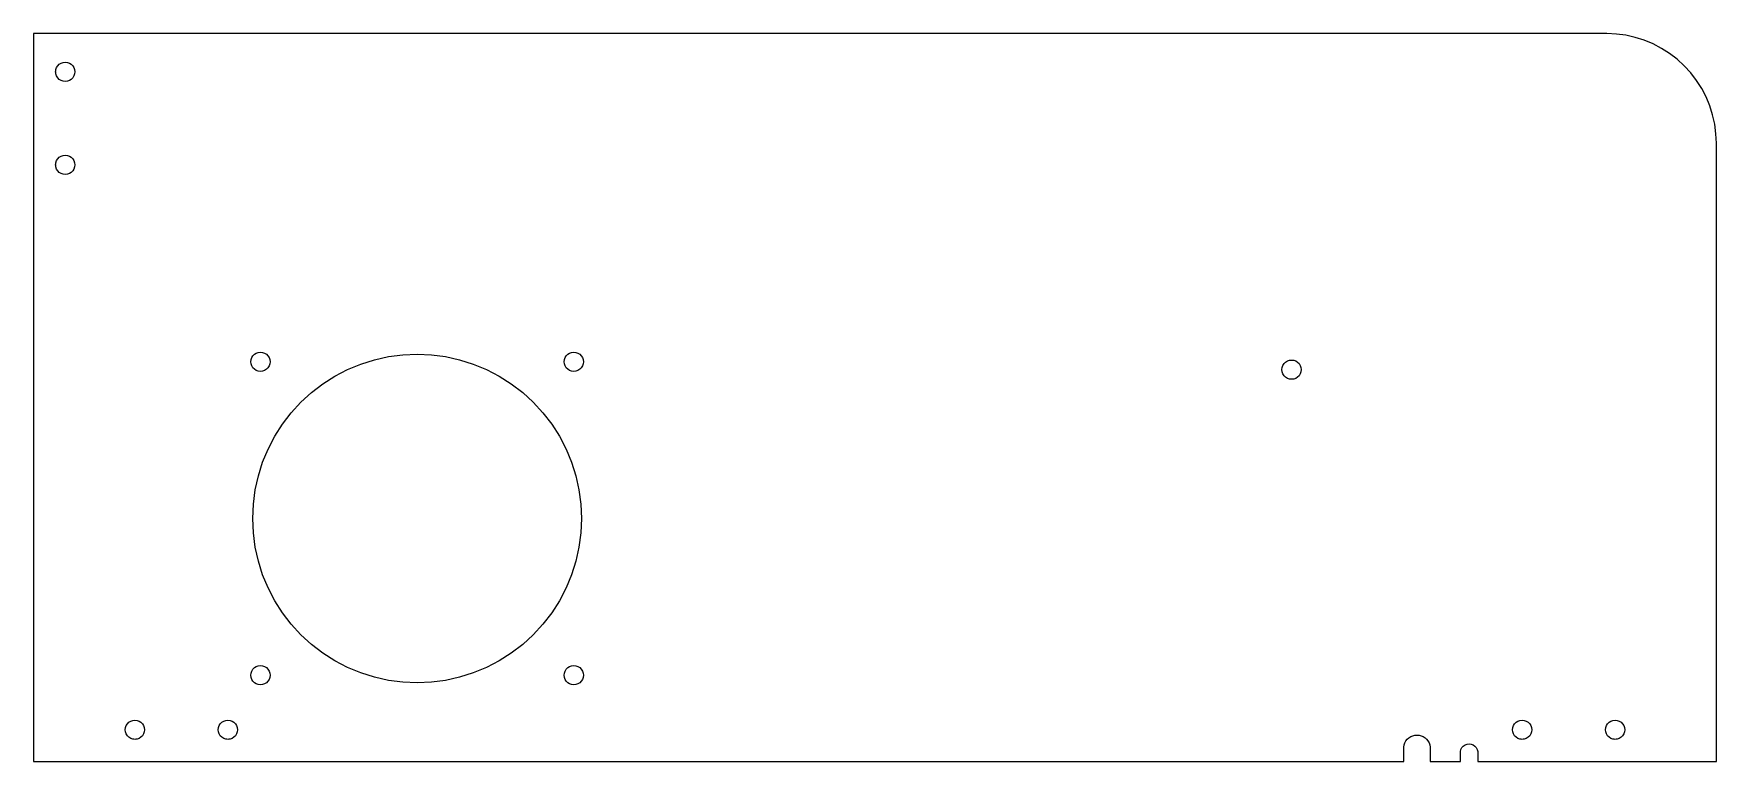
# Model space of a CAD drawing. Header units: metres. Extents: x 0 to 384, y 0 to 166.
import ezdxf

# ---------------------------------------------------------------- set-up
doc = ezdxf.new("R2010")
doc.units = ezdxf.units.M

msp = doc.modelspace()

# ---------------------------------------------------------------- linework, layer by layer
for p, q in [((359, 166), (0, 166)), ((0, 166), (0, 0)), ((361.179, 165.905), (359, 166)), ((363.341, 165.62), (361.179, 165.905)), ((365.47, 165.148), (363.341, 165.62)), ((367.551, 164.492), (365.47, 165.148)), ((369.565, 163.658), (367.551, 164.492)), ((371.5, 162.651), (369.565, 163.658)), ((373.339, 161.479), (371.5, 162.651)), ((375.07, 160.151), (373.339, 161.479)), ((5, 157.3), (5.02675, 157.537)), ((5.02675, 157.537), (5.05516, 157.79)), ((5.05516, 157.79), (5.21787, 158.255)), ((5.21787, 158.255), (5.47997, 158.672)), ((5.47997, 158.672), (5.82832, 159.02)), ((5.82832, 159.02), (6.24546, 159.282)), ((6.24546, 159.282), (6.71045, 159.445)), ((6.71045, 159.445), (7.2, 159.5)), ((7.2, 159.5), (7.68955, 159.445)), ((7.68955, 159.445), (8.15454, 159.282)), ((8.15454, 159.282), (8.57168, 159.02)), ((8.57168, 159.02), (8.92003, 158.672)), ((8.92003, 158.672), (9.18213, 158.255)), ((9.18213, 158.255), (9.34484, 157.79)), ((9.34484, 157.79), (9.4, 157.3)), ((376.678, 158.678), (375.07, 160.151)), ((378.151, 157.07), (376.678, 158.678)), ((5.02675, 157.063), (5, 157.3)), ((5.05516, 156.81), (5.02675, 157.063)), ((5.21787, 156.345), (5.05516, 156.81)), ((5.47997, 155.928), (5.21787, 156.345)), ((5.82832, 155.58), (5.47997, 155.928)), ((6.24546, 155.318), (5.82832, 155.58)), ((6.71045, 155.155), (6.24546, 155.318)), ((7.2, 155.1), (6.71045, 155.155)), ((7.68955, 155.155), (7.2, 155.1)), ((8.15454, 155.318), (7.68955, 155.155)), ((8.57168, 155.58), (8.15454, 155.318)), ((8.92003, 155.928), (8.57168, 155.58)), ((9.18213, 156.345), (8.92003, 155.928)), ((9.34484, 156.81), (9.18213, 156.345)), ((9.4, 157.3), (9.34484, 156.81)), ((379.479, 155.339), (378.151, 157.07)), ((380.651, 153.5), (379.479, 155.339)), ((381.658, 151.565), (380.651, 153.5)), ((382.492, 149.551), (381.658, 151.565)), ((383.148, 147.47), (382.492, 149.551)), ((383.62, 145.341), (383.148, 147.47)), ((383.905, 143.179), (383.62, 145.341)), ((384, 141), (383.905, 143.179)), ((6.71045, 138.225), (7.2, 138.28)), ((7.2, 138.28), (7.68955, 138.225)), ((384, 0), (384, 141)), ((5, 136.08), (5.02675, 136.317)), ((5.02675, 135.843), (5, 136.08)), ((5.02675, 136.317), (5.05516, 136.57)), ((5.05516, 135.59), (5.02675, 135.843)), ((5.05516, 136.57), (5.21787, 137.035)), ((5.21787, 135.125), (5.05516, 135.59)), ((5.21787, 137.035), (5.47997, 137.452)), ((5.47997, 134.708), (5.21787, 135.125)), ((5.47997, 137.452), (5.82832, 137.8)), ((5.82832, 134.36), (5.47997, 134.708)), ((5.82832, 137.8), (6.24546, 138.062)), ((6.24546, 138.062), (6.71045, 138.225)), ((7.68955, 138.225), (8.15454, 138.062)), ((8.15454, 138.062), (8.57168, 137.8)), ((8.57168, 137.8), (8.92003, 137.452)), ((8.92003, 134.708), (8.57168, 134.36)), ((8.92003, 137.452), (9.18213, 137.035)), ((9.18213, 135.125), (8.92003, 134.708)), ((9.18213, 137.035), (9.34484, 136.57)), ((9.34484, 135.59), (9.18213, 135.125)), ((9.34484, 136.57), (9.4, 136.08)), ((9.4, 136.08), (9.34484, 135.59)), ((6.24546, 134.098), (5.82832, 134.36)), ((6.71045, 133.935), (6.24546, 134.098)), ((7.2, 133.88), (6.71045, 133.935)), ((7.68955, 133.935), (7.2, 133.88)), ((8.15454, 134.098), (7.68955, 133.935)), ((8.57168, 134.36), (8.15454, 134.098)), ((49.7679, 92.1045), (50.03, 92.5217)), ((50.03, 92.5217), (50.3783, 92.87)), ((50.3783, 92.87), (50.7955, 93.1321)), ((50.7955, 93.1321), (51.2605, 93.2948)), ((51.2605, 93.2948), (51.75, 93.35)), ((51.75, 93.35), (52.2395, 93.2948)), ((52.2395, 93.2948), (52.7045, 93.1321)), ((52.7045, 93.1321), (53.1217, 92.87)), ((53.1217, 92.87), (53.47, 92.5217)), ((53.47, 92.5217), (53.7321, 92.1045)), ((77.7943, 91.6222), (80.9882, 92.3303)), ((80.9882, 92.3303), (84.2317, 92.7573)), ((84.2317, 92.7573), (87.5, 92.9)), ((87.5, 92.9), (90.7683, 92.7573)), ((90.7683, 92.7573), (94.0118, 92.3303)), ((94.0118, 92.3303), (97.2057, 91.6222)), ((121.268, 92.1045), (121.53, 92.5217)), ((121.53, 92.5217), (121.878, 92.87)), ((121.878, 92.87), (122.295, 93.1321)), ((122.295, 93.1321), (122.76, 93.2948)), ((122.76, 93.2948), (123.25, 93.35)), ((123.25, 93.35), (123.74, 93.2948)), ((123.74, 93.2948), (124.205, 93.1321)), ((124.205, 93.1321), (124.622, 92.87)), ((124.622, 92.87), (124.97, 92.5217)), ((124.97, 92.5217), (125.232, 92.1045)), ((49.55, 91.15), (49.6052, 91.6395)), ((49.6052, 90.6605), (49.55, 91.15)), ((49.6052, 91.6395), (49.7679, 92.1045)), ((49.7679, 90.1955), (49.6052, 90.6605)), ((50.03, 89.7783), (49.7679, 90.1955)), ((50.3783, 89.43), (50.03, 89.7783)), ((50.7955, 89.1679), (50.3783, 89.43)), ((51.2605, 89.0052), (50.7955, 89.1679)), ((51.75, 88.95), (51.2605, 89.0052)), ((52.2395, 89.0052), (51.75, 88.95)), ((52.7045, 89.1679), (52.2395, 89.0052)), ((53.1217, 89.43), (52.7045, 89.1679)), ((53.47, 89.7783), (53.1217, 89.43)), ((53.7321, 90.1955), (53.47, 89.7783)), ((53.7321, 92.1045), (53.8948, 91.6395)), ((53.8948, 90.6605), (53.7321, 90.1955)), ((53.8948, 91.6395), (53.95, 91.15)), ((53.95, 91.15), (53.8948, 90.6605)), ((68.75, 87.876), (71.6518, 89.3865)), ((71.6518, 89.3865), (74.6742, 90.6385)), ((74.6742, 90.6385), (77.7943, 91.6222)), ((97.2057, 91.6222), (100.326, 90.6385)), ((100.326, 90.6385), (103.348, 89.3865)), ((103.348, 89.3865), (106.25, 87.876)), ((121.05, 91.15), (121.105, 91.6395)), ((121.105, 90.6605), (121.05, 91.15)), ((121.105, 91.6395), (121.268, 92.1045)), ((121.268, 90.1955), (121.105, 90.6605)), ((121.53, 89.7783), (121.268, 90.1955)), ((121.878, 89.43), (121.53, 89.7783)), ((122.295, 89.1679), (121.878, 89.43)), ((122.76, 89.0052), (122.295, 89.1679)), ((123.25, 88.95), (122.76, 89.0052)), ((123.74, 89.0052), (123.25, 88.95)), ((124.205, 89.1679), (123.74, 89.0052)), ((124.622, 89.43), (124.205, 89.1679)), ((124.97, 89.7783), (124.622, 89.43)), ((125.232, 90.1955), (124.97, 89.7783)), ((125.232, 92.1045), (125.395, 91.6395)), ((125.395, 90.6605), (125.232, 90.1955)), ((125.395, 91.6395), (125.45, 91.15)), ((125.45, 91.15), (125.395, 90.6605)), ((284.862, 89.35), (284.917, 89.8395)), ((284.917, 88.8605), (284.862, 89.35)), ((284.917, 89.8395), (285.079, 90.3045)), ((285.079, 88.3955), (284.917, 88.8605)), ((285.079, 90.3045), (285.342, 90.7217)), ((285.342, 87.9783), (285.079, 88.3955)), ((285.342, 90.7217), (285.69, 91.07)), ((285.69, 91.07), (286.107, 91.3321)), ((286.107, 91.3321), (286.572, 91.4948)), ((286.572, 91.4948), (287.062, 91.55)), ((287.062, 91.55), (287.551, 91.4948)), ((287.551, 91.4948), (288.016, 91.3321)), ((288.016, 91.3321), (288.433, 91.07)), ((288.433, 91.07), (288.782, 90.7217)), ((288.782, 90.7217), (289.044, 90.3045)), ((289.044, 88.3955), (288.782, 87.9783)), ((289.044, 90.3045), (289.206, 89.8395)), ((289.206, 88.8605), (289.044, 88.3955)), ((289.206, 89.8395), (289.262, 89.35)), ((289.262, 89.35), (289.206, 88.8605)), ((63.3955, 84.1267), (65.9909, 86.1182)), ((65.9909, 86.1182), (68.75, 87.876)), ((106.25, 87.876), (109.009, 86.1182)), ((109.009, 86.1182), (111.605, 84.1267)), ((285.69, 87.63), (285.342, 87.9783)), ((286.107, 87.3679), (285.69, 87.63)), ((286.572, 87.2052), (286.107, 87.3679)), ((287.062, 87.15), (286.572, 87.2052)), ((287.551, 87.2052), (287.062, 87.15)), ((288.016, 87.3679), (287.551, 87.2052)), ((288.433, 87.63), (288.016, 87.3679)), ((288.782, 87.9783), (288.433, 87.63)), ((58.7733, 79.5045), (60.9835, 81.9165)), ((60.9835, 81.9165), (63.3955, 84.1267)), ((111.605, 84.1267), (114.017, 81.9165)), ((114.017, 81.9165), (116.227, 79.5045)), ((55.024, 74.15), (56.7818, 76.9091)), ((56.7818, 76.9091), (58.7733, 79.5045)), ((116.227, 79.5045), (118.218, 76.9091)), ((118.218, 76.9091), (119.976, 74.15)), ((53.5135, 71.2482), (55.024, 74.15)), ((119.976, 74.15), (121.487, 71.2482)), ((52.2615, 68.2258), (53.5135, 71.2482)), ((121.487, 71.2482), (122.738, 68.2258)), ((51.2778, 65.1057), (52.2615, 68.2258)), ((122.738, 68.2258), (123.722, 65.1057)), ((50.1427, 58.6683), (50.5697, 61.9118)), ((50.5697, 61.9118), (51.2778, 65.1057)), ((123.722, 65.1057), (124.43, 61.9118)), ((124.43, 61.9118), (124.857, 58.6683)), ((50, 55.4), (50.1427, 58.6683)), ((124.857, 58.6683), (125, 55.4)), ((50.1427, 52.1317), (50, 55.4)), ((125, 55.4), (124.857, 52.1317)), ((50.5697, 48.8882), (50.1427, 52.1317)), ((124.857, 52.1317), (124.43, 48.8882)), ((51.2778, 45.6943), (50.5697, 48.8882)), ((124.43, 48.8882), (123.722, 45.6943)), ((52.2615, 42.5742), (51.2778, 45.6943)), ((53.5135, 39.5518), (52.2615, 42.5742)), ((122.738, 42.5742), (121.487, 39.5518)), ((123.722, 45.6943), (122.738, 42.5742)), ((55.024, 36.65), (53.5135, 39.5518)), ((121.487, 39.5518), (119.976, 36.65)), ((56.7818, 33.8909), (55.024, 36.65)), ((119.976, 36.65), (118.218, 33.8909)), ((58.7733, 31.2955), (56.7818, 33.8909)), ((60.9835, 28.8835), (58.7733, 31.2955)), ((116.227, 31.2955), (114.017, 28.8835)), ((118.218, 33.8909), (116.227, 31.2955)), ((63.3955, 26.6733), (60.9835, 28.8835)), ((114.017, 28.8835), (111.605, 26.6733)), ((65.9909, 24.6818), (63.3955, 26.6733)), ((68.75, 22.924), (65.9909, 24.6818)), ((109.009, 24.6818), (106.25, 22.924)), ((111.605, 26.6733), (109.009, 24.6818)), ((49.55, 19.65), (49.6052, 20.1395)), ((49.6052, 19.1605), (49.55, 19.65)), ((49.6052, 20.1395), (49.7679, 20.6045)), ((49.7679, 20.6045), (50.03, 21.0217)), ((50.03, 21.0217), (50.3783, 21.37)), ((50.3783, 21.37), (50.7955, 21.6321)), ((50.7955, 21.6321), (51.2605, 21.7948)), ((51.2605, 21.7948), (51.75, 21.85)), ((51.75, 21.85), (52.2395, 21.7948)), ((52.2395, 21.7948), (52.7045, 21.6321)), ((52.7045, 21.6321), (53.1217, 21.37)), ((53.1217, 21.37), (53.47, 21.0217)), ((53.47, 21.0217), (53.7321, 20.6045)), ((53.7321, 20.6045), (53.8948, 20.1395)), ((53.8948, 20.1395), (53.95, 19.65)), ((53.95, 19.65), (53.8948, 19.1605)), ((71.6518, 21.4135), (68.75, 22.924)), ((74.6742, 20.1615), (71.6518, 21.4135)), ((77.7943, 19.1778), (74.6742, 20.1615)), ((100.326, 20.1615), (97.2057, 19.1778)), ((103.348, 21.4135), (100.326, 20.1615)), ((106.25, 22.924), (103.348, 21.4135)), ((121.05, 19.65), (121.105, 20.1395)), ((121.105, 19.1605), (121.05, 19.65)), ((121.105, 20.1395), (121.268, 20.6045)), ((121.268, 20.6045), (121.53, 21.0217)), ((121.53, 21.0217), (121.878, 21.37)), ((121.878, 21.37), (122.295, 21.6321)), ((122.295, 21.6321), (122.76, 21.7948)), ((122.76, 21.7948), (123.25, 21.85)), ((123.25, 21.85), (123.74, 21.7948)), ((123.74, 21.7948), (124.205, 21.6321)), ((124.205, 21.6321), (124.622, 21.37)), ((124.622, 21.37), (124.97, 21.0217)), ((124.97, 21.0217), (125.232, 20.6045)), ((125.232, 20.6045), (125.395, 20.1395)), ((125.395, 20.1395), (125.45, 19.65)), ((125.45, 19.65), (125.395, 19.1605)), ((49.7679, 18.6955), (49.6052, 19.1605)), ((50.03, 18.2783), (49.7679, 18.6955)), ((50.3783, 17.93), (50.03, 18.2783)), ((50.7955, 17.6679), (50.3783, 17.93)), ((51.2605, 17.5052), (50.7955, 17.6679)), ((51.75, 17.45), (51.2605, 17.5052)), ((52.2395, 17.5052), (51.75, 17.45)), ((52.7045, 17.6679), (52.2395, 17.5052)), ((53.1217, 17.93), (52.7045, 17.6679)), ((53.47, 18.2783), (53.1217, 17.93)), ((53.7321, 18.6955), (53.47, 18.2783)), ((53.8948, 19.1605), (53.7321, 18.6955)), ((80.9882, 18.4697), (77.7943, 19.1778)), ((84.2317, 18.0427), (80.9882, 18.4697)), ((87.5, 17.9), (84.2317, 18.0427)), ((90.7683, 18.0427), (87.5, 17.9)), ((94.0118, 18.4697), (90.7683, 18.0427)), ((97.2057, 19.1778), (94.0118, 18.4697)), ((121.268, 18.6955), (121.105, 19.1605)), ((121.53, 18.2783), (121.268, 18.6955)), ((121.878, 17.93), (121.53, 18.2783)), ((122.295, 17.6679), (121.878, 17.93)), ((122.76, 17.5052), (122.295, 17.6679)), ((123.25, 17.45), (122.76, 17.5052)), ((123.74, 17.5052), (123.25, 17.45)), ((124.205, 17.6679), (123.74, 17.5052)), ((124.622, 17.93), (124.205, 17.6679)), ((124.97, 18.2783), (124.622, 17.93)), ((125.232, 18.6955), (124.97, 18.2783)), ((125.395, 19.1605), (125.232, 18.6955)), ((20.9, 7.2), (20.9552, 7.68955)), ((20.9552, 7.68955), (21.1179, 8.15454)), ((21.1179, 8.15454), (21.38, 8.57168)), ((21.38, 8.57168), (21.7283, 8.92003)), ((21.7283, 8.92003), (22.1455, 9.18213)), ((22.1455, 9.18213), (22.6105, 9.34484)), ((22.6105, 9.34484), (23.1, 9.4)), ((23.1, 9.4), (23.5895, 9.34484)), ((23.5895, 9.34484), (24.0545, 9.18213)), ((24.0545, 9.18213), (24.4717, 8.92003)), ((24.4717, 8.92003), (24.82, 8.57168)), ((24.82, 8.57168), (25.0821, 8.15454)), ((25.0821, 8.15454), (25.2448, 7.68955)), ((25.2448, 7.68955), (25.3, 7.2)), ((42.12, 7.2), (42.1752, 7.68955)), ((42.1752, 7.68955), (42.3379, 8.15454)), ((42.3379, 8.15454), (42.6, 8.57168)), ((42.6, 8.57168), (42.9483, 8.92003)), ((42.9483, 8.92003), (43.3655, 9.18213)), ((43.3655, 9.18213), (43.8305, 9.34484)), ((43.8305, 9.34484), (44.32, 9.4)), ((44.32, 9.4), (44.8095, 9.34484)), ((44.8095, 9.34484), (45.2745, 9.18213)), ((45.2745, 9.18213), (45.6917, 8.92003)), ((45.6917, 8.92003), (46.04, 8.57168)), ((46.04, 8.57168), (46.3021, 8.15454)), ((46.3021, 8.15454), (46.4648, 7.68955)), ((46.4648, 7.68955), (46.52, 7.2)), ((337.48, 7.2), (337.535, 7.68955)), ((337.535, 7.68955), (337.698, 8.15454)), ((337.698, 8.15454), (337.96, 8.57168)), ((337.96, 8.57168), (338.308, 8.92003)), ((338.308, 8.92003), (338.725, 9.18213)), ((338.725, 9.18213), (339.19, 9.34484)), ((339.19, 9.34484), (339.68, 9.4)), ((339.68, 9.4), (340.17, 9.34484)), ((340.17, 9.34484), (340.635, 9.18213)), ((340.635, 9.18213), (341.052, 8.92003)), ((341.052, 8.92003), (341.4, 8.57168)), ((341.4, 8.57168), (341.662, 8.15454)), ((341.662, 8.15454), (341.825, 7.68955)), ((341.825, 7.68955), (341.88, 7.2)), ((358.7, 7.2), (358.755, 7.68955)), ((358.755, 7.68955), (358.918, 8.15454)), ((358.918, 8.15454), (359.18, 8.57168)), ((359.18, 8.57168), (359.528, 8.92003)), ((359.528, 8.92003), (359.945, 9.18213)), ((359.945, 9.18213), (360.41, 9.34484)), ((360.41, 9.34484), (360.9, 9.4)), ((360.9, 9.4), (361.39, 9.34484)), ((361.39, 9.34484), (361.855, 9.18213)), ((361.855, 9.18213), (362.272, 8.92003)), ((362.272, 8.92003), (362.62, 8.57168)), ((362.62, 8.57168), (362.882, 8.15454)), ((362.882, 8.15454), (363.045, 7.68955)), ((363.045, 7.68955), (363.1, 7.2)), ((20.9552, 6.71045), (20.9, 7.2)), ((21.1179, 6.24546), (20.9552, 6.71045)), ((21.38, 5.82832), (21.1179, 6.24546)), ((21.7283, 5.47997), (21.38, 5.82832)), ((22.1455, 5.21787), (21.7283, 5.47997)), ((22.6105, 5.05516), (22.1455, 5.21787)), ((22.8626, 5.02675), (22.6105, 5.05516)), ((23.1, 5), (22.8626, 5.02675)), ((23.3374, 5.02675), (23.1, 5)), ((23.5895, 5.05516), (23.3374, 5.02675)), ((24.0545, 5.21787), (23.5895, 5.05516)), ((24.4717, 5.47997), (24.0545, 5.21787)), ((24.82, 5.82832), (24.4717, 5.47997)), ((25.0821, 6.24546), (24.82, 5.82832)), ((25.2448, 6.71045), (25.0821, 6.24546)), ((25.3, 7.2), (25.2448, 6.71045)), ((42.1752, 6.71045), (42.12, 7.2)), ((42.3379, 6.24546), (42.1752, 6.71045)), ((42.6, 5.82832), (42.3379, 6.24546)), ((42.9483, 5.47997), (42.6, 5.82832)), ((43.3655, 5.21787), (42.9483, 5.47997)), ((43.8305, 5.05516), (43.3655, 5.21787)), ((44.0826, 5.02675), (43.8305, 5.05516)), ((44.32, 5), (44.0826, 5.02675)), ((44.5574, 5.02675), (44.32, 5)), ((44.8095, 5.05516), (44.5574, 5.02675)), ((45.2745, 5.21787), (44.8095, 5.05516)), ((45.6917, 5.47997), (45.2745, 5.21787)), ((46.04, 5.82832), (45.6917, 5.47997)), ((46.3021, 6.24546), (46.04, 5.82832)), ((46.4648, 6.71045), (46.3021, 6.24546)), ((46.52, 7.2), (46.4648, 6.71045)), ((312.772, 3.73646), (312.933, 4.20509)), ((312.933, 4.20509), (313.169, 4.64084)), ((313.169, 4.64084), (313.473, 5.03184)), ((313.473, 5.03184), (313.837, 5.36742)), ((313.837, 5.36742), (314.252, 5.63842)), ((314.252, 5.63842), (314.706, 5.83745)), ((314.706, 5.83745), (315.186, 5.95908)), ((315.186, 5.95908), (315.68, 6)), ((315.68, 6), (316.174, 5.95908)), ((316.174, 5.95908), (316.654, 5.83745)), ((316.654, 5.83745), (317.108, 5.63842)), ((317.108, 5.63842), (317.523, 5.36742)), ((317.523, 5.36742), (317.887, 5.03184)), ((317.887, 5.03184), (318.192, 4.64084)), ((318.192, 4.64084), (318.427, 4.20509)), ((318.427, 4.20509), (318.588, 3.73646)), ((326.651, 3.77091), (327.101, 3.94188)), ((327.101, 3.94188), (327.58, 4)), ((327.58, 4), (328.059, 3.94188)), ((328.059, 3.94188), (328.509, 3.77091)), ((337.535, 6.71045), (337.48, 7.2)), ((337.698, 6.24546), (337.535, 6.71045)), ((337.96, 5.82832), (337.698, 6.24546)), ((338.308, 5.47997), (337.96, 5.82832)), ((338.725, 5.21787), (338.308, 5.47997)), ((339.19, 5.05516), (338.725, 5.21787)), ((339.443, 5.02675), (339.19, 5.05516)), ((339.68, 5), (339.443, 5.02675)), ((339.917, 5.02675), (339.68, 5)), ((340.17, 5.05516), (339.917, 5.02675)), ((340.635, 5.21787), (340.17, 5.05516)), ((341.052, 5.47997), (340.635, 5.21787)), ((341.4, 5.82832), (341.052, 5.47997)), ((341.662, 6.24546), (341.4, 5.82832)), ((341.825, 6.71045), (341.662, 6.24546)), ((341.88, 7.2), (341.825, 6.71045)), ((358.755, 6.71045), (358.7, 7.2)), ((358.918, 6.24546), (358.755, 6.71045)), ((359.18, 5.82832), (358.918, 6.24546)), ((359.528, 5.47997), (359.18, 5.82832)), ((359.945, 5.21787), (359.528, 5.47997)), ((360.41, 5.05516), (359.945, 5.21787)), ((360.663, 5.02675), (360.41, 5.05516)), ((360.9, 5), (360.663, 5.02675)), ((361.137, 5.02675), (360.9, 5)), ((361.39, 5.05516), (361.137, 5.02675)), ((361.855, 5.21787), (361.39, 5.05516)), ((362.272, 5.47997), (361.855, 5.21787)), ((362.62, 5.82832), (362.272, 5.47997)), ((362.882, 6.24546), (362.62, 5.82832)), ((363.045, 6.71045), (362.882, 6.24546)), ((363.1, 7.2), (363.045, 6.71045)), ((0, 0), (312.69, 0)), ((312.69, 3.24774), (312.772, 3.73646)), ((312.69, 0), (312.69, 3.24774)), ((318.588, 3.73646), (318.67, 3.24774)), ((318.67, 3.24774), (318.67, 0)), ((318.67, 0), (325.595, 0)), ((325.595, 2.24107), (325.71, 2.70921)), ((325.595, 0), (325.595, 2.24107)), ((325.71, 2.70921), (325.934, 3.13613)), ((325.934, 3.13613), (326.254, 3.49702)), ((326.254, 3.49702), (326.651, 3.77091)), ((328.509, 3.77091), (328.906, 3.49702)), ((328.906, 3.49702), (329.226, 3.13613)), ((329.226, 3.13613), (329.45, 2.70921)), ((329.45, 2.70921), (329.565, 2.24107)), ((329.565, 2.24107), (329.565, 0)), ((329.565, 0), (384, 0))]:
    msp.add_line(p, q)

doc.saveas('drawing.dxf')
